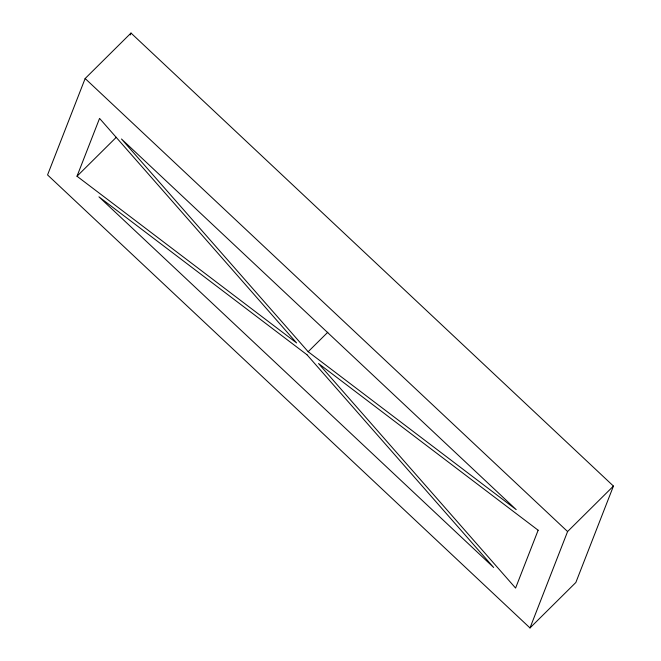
<?xml version="1.0" encoding="UTF-8"?>
<svg xmlns="http://www.w3.org/2000/svg" width="661" height="661" viewBox="0 0 661 661"><rect width="100%" height="100%" fill="white"/><g stroke="black" fill="none" stroke-linecap="round" stroke-linejoin="round"><path stroke-width="0.99" d="M85.145 78.527L47.559 174.925L529.998 627.95L575.855 582.473L613.441 486.075L131.002 33.05L85.145 78.527L567.592 531.543L529.998 627.95M130.25 34.959L131.002 33.05M77.007 176.239L99.563 118.393L296.607 342.943L77.007 176.239L116.311 137.265M308.166 351.718L516.216 509.639L121.492 138.992L308.166 351.718L327.815 332.227M567.592 531.543L613.441 486.075M538.145 530.229L515.588 588.075L318.536 363.533L538.145 530.229M306.985 354.759L98.935 196.829L493.66 567.485L306.985 354.759"/></g></svg>
